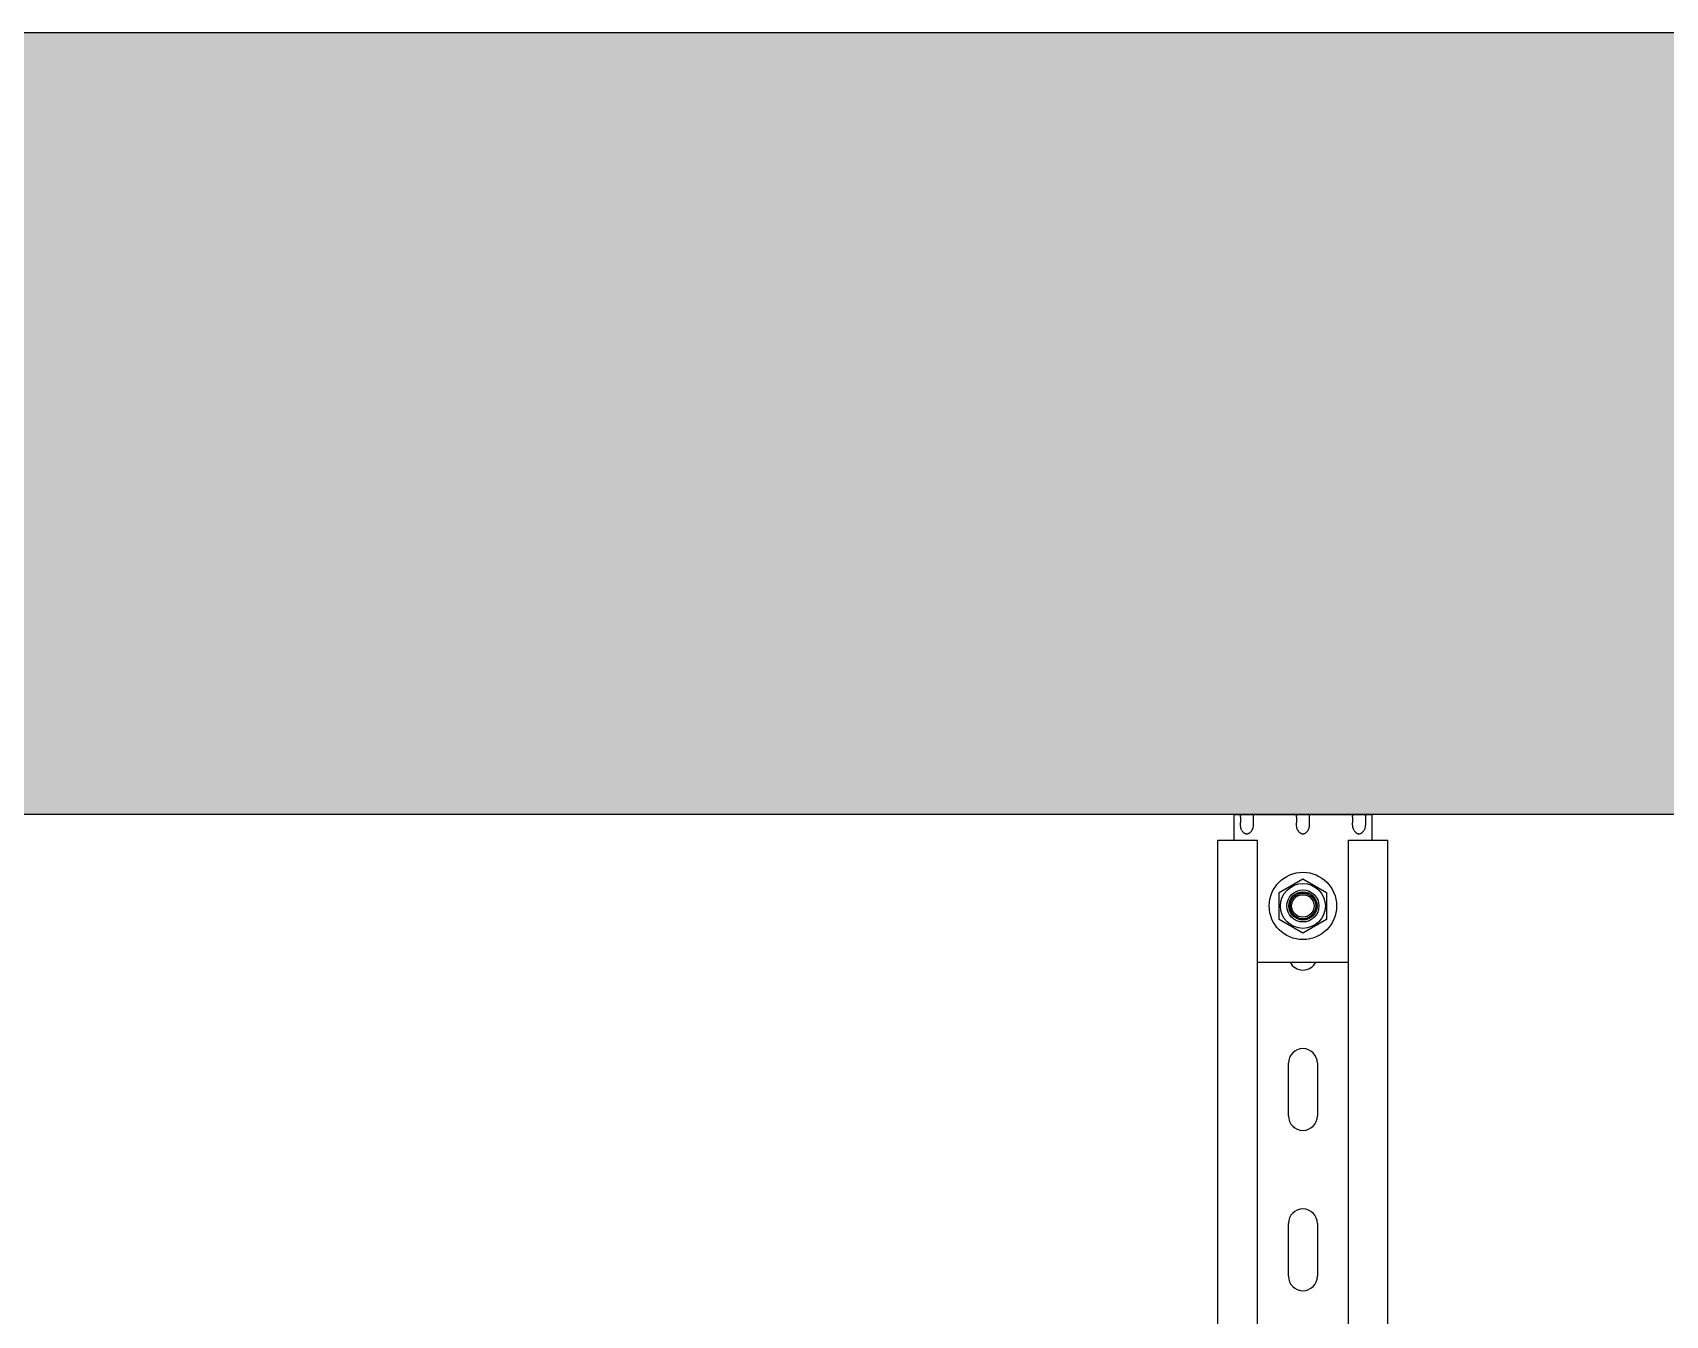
# Model space of a CAD drawing. Header units: millimetres. Extents: x 21899 to 38731, y -5425 to 3612.
# Drawn here: x 32169 to 32678, y -2644 to -2244 of the extents above; entities that cross this region are included whole.
import ezdxf

# ---------------------------------------------------------------- set-up
doc = ezdxf.new("R2010")
doc.units = ezdxf.units.MM
doc.layers.add('dwgmodels.com', color=250, linetype='Continuous')

msp = doc.modelspace()

# ---------------------------------------------------------------- hatches: boundary and pattern name
at = {"layer": 'dwgmodels.com', "true_color": 0xc7c8ca}
h = msp.add_hatch(color=9, dxfattribs=at)
h.dxf.hatch_style = 1
h.paths.add_polyline_path([(30976.43, -2243.56), (34577.01, -2243.56), (34577.01, -2487.45), (30976.43, -2487.45)])

# ---------------------------------------------------------------- linework, layer by layer
at = {"color": 3, "linetype": 'Continuous'}
for p, q in [((32543.83, -2487.45), (32586.83, -2487.45)), ((32543.83, -2487.45), (32543.83, -2495.45)), ((32545.83, -2488.11), (32545.83, -2489.95)), ((32549.83, -2488.11), (32549.83, -2489.95)), ((32563.33, -2488.11), (32563.33, -2489.95)), ((32567.33, -2488.11), (32567.33, -2489.95)), ((32580.83, -2488.11), (32580.83, -2489.95)), ((32584.83, -2488.11), (32584.83, -2489.95)), ((32586.83, -2487.45), (32586.83, -2495.45)), ((32551.13, -2533.45), (32579.53, -2533.45))]:
    msp.add_line(p, q, dxfattribs=at)
at = {"color": 7, "linetype": 'Continuous'}
for p, q in [((32538.83, -2495.45), (32551.13, -2495.45)), ((32538.83, -2697.91), (32538.83, -2495.45)), ((32551.13, -2668.91), (32551.13, -2495.45)), ((32579.53, -2495.45), (32591.83, -2495.45)), ((32579.53, -2668.91), (32579.53, -2495.45)), ((32591.83, -2669.16), (32591.83, -2495.45)), ((32557.97, -2511.7), (32565.33, -2507.45)), ((32565.33, -2507.45), (32572.69, -2511.7)), ((32557.97, -2520.2), (32557.97, -2511.7)), ((32561.33, -2517.75), (32561.33, -2514.14)), ((32563.53, -2511.95), (32567.13, -2511.95)), ((32569.33, -2514.14), (32569.33, -2517.75)), ((32572.69, -2511.7), (32572.69, -2520.2)), ((32565.33, -2524.45), (32557.97, -2520.2)), ((32567.13, -2519.95), (32563.53, -2519.95)), ((32572.69, -2520.2), (32565.33, -2524.45)), ((32560.83, -2581.45), (32560.83, -2564.95)), ((32569.83, -2564.95), (32569.83, -2581.45)), ((32560.83, -2631.45), (32560.83, -2614.95)), ((32569.83, -2614.95), (32569.83, -2631.45))]:
    msp.add_line(p, q, dxfattribs=at)
for radius in [10.5, 7, 5, 4.4, 4, 3.51]:
    msp.add_circle((32565.33, -2515.95), radius, dxfattribs=at)
for centre, start, end in [((32565.33, -2531.45), 206.6609, 333.3391), ((32565.33, -2564.95), 0, 180), ((32565.33, -2581.45), 180, 0), ((32565.33, -2614.95), 0, 180), ((32565.33, -2631.45), 180, 0)]:
    msp.add_arc(centre, 4.5, start, end, dxfattribs=at)
at = {"color": 3, "linetype": 'Continuous'}
for points, start_tangent, end_tangent in [([(32545.83, -2488.11), (32545.83, -2487.96), (32545.86, -2487.7), (32545.95, -2487.54), (32546.15, -2487.46), (32546.3, -2487.45)], (0, 0.097008), (0.097008, 0)), ([(32546.3, -2492.45), (32546.07, -2491.94), (32545.92, -2491.33), (32545.85, -2490.66), (32545.83, -2489.95)], (-0.132058, 0.220419), (0, 0.256951)), ([(32549.36, -2487.45), (32549.59, -2487.47), (32549.74, -2487.57), (32549.81, -2487.78), (32549.83, -2488.11)], (0.097026, 0), (0, -0.097026)), ([(32549.83, -2489.95), (32549.83, -2490.25), (32549.82, -2490.55), (32549.8, -2490.86), (32549.76, -2491.18), (32549.71, -2491.51), (32549.63, -2491.83), (32549.51, -2492.15), (32549.36, -2492.45)], (0, -0.257099), (-0.132134, -0.220546)), ([(32563.33, -2488.11), (32563.33, -2487.96), (32563.36, -2487.7), (32563.45, -2487.54), (32563.65, -2487.46), (32563.8, -2487.45)], (0, 0.097008), (0.097008, 0)), ([(32563.8, -2492.45), (32563.57, -2491.94), (32563.42, -2491.33), (32563.35, -2490.66), (32563.33, -2489.95)], (-0.132058, 0.220419), (0, 0.256951)), ([(32566.86, -2487.45), (32567.09, -2487.47), (32567.24, -2487.57), (32567.31, -2487.78), (32567.33, -2488.11)], (0.097026, 0), (0, -0.097026)), ([(32567.33, -2489.95), (32567.33, -2490.25), (32567.32, -2490.55), (32567.3, -2490.86), (32567.26, -2491.18), (32567.21, -2491.51), (32567.13, -2491.83), (32567.01, -2492.15), (32566.86, -2492.45)], (0, -0.257099), (-0.132134, -0.220546)), ([(32580.83, -2488.11), (32580.83, -2487.96), (32580.86, -2487.7), (32580.95, -2487.54), (32581.15, -2487.46), (32581.3, -2487.45)], (0, 0.097008), (0.097008, 0)), ([(32581.3, -2492.45), (32581.07, -2491.94), (32580.92, -2491.33), (32580.85, -2490.66), (32580.83, -2489.95)], (-0.132058, 0.220419), (0, 0.256951)), ([(32584.36, -2487.45), (32584.59, -2487.47), (32584.74, -2487.57), (32584.81, -2487.78), (32584.83, -2488.11)], (0.097026, 0), (0, -0.097026)), ([(32584.83, -2489.95), (32584.83, -2490.25), (32584.82, -2490.55), (32584.8, -2490.86), (32584.76, -2491.18), (32584.71, -2491.51), (32584.63, -2491.83), (32584.51, -2492.15), (32584.36, -2492.45)], (0, -0.257099), (-0.132134, -0.220546)), ([(32546.3, -2492.45), (32546.49, -2492.72), (32546.7, -2492.95), (32546.93, -2493.14), (32547.17, -2493.29), (32547.43, -2493.39), (32547.7, -2493.44), (32547.98, -2493.44), (32548.25, -2493.38), (32548.51, -2493.28), (32548.75, -2493.13), (32548.97, -2492.95), (32549.17, -2492.72), (32549.36, -2492.45)], (0.195994, -0.327135), (0.195994, 0.327135)), ([(32563.8, -2492.45), (32563.99, -2492.72), (32564.2, -2492.95), (32564.43, -2493.14), (32564.67, -2493.29), (32564.93, -2493.39), (32565.2, -2493.44), (32565.48, -2493.44), (32565.75, -2493.38), (32566.01, -2493.28), (32566.25, -2493.13), (32566.47, -2492.95), (32566.67, -2492.72), (32566.86, -2492.45)], (0.195994, -0.327135), (0.195994, 0.327135)), ([(32581.3, -2492.45), (32581.49, -2492.72), (32581.7, -2492.95), (32581.93, -2493.14), (32582.17, -2493.29), (32582.43, -2493.39), (32582.7, -2493.44), (32582.98, -2493.44), (32583.25, -2493.38), (32583.51, -2493.28), (32583.75, -2493.13), (32583.97, -2492.95), (32584.17, -2492.72), (32584.36, -2492.45)], (0.195994, -0.327135), (0.195994, 0.327135))]:
    msp.add_spline(points, degree=3, dxfattribs=dict(at, start_tangent=start_tangent, end_tangent=end_tangent))
at = {"layer": 'dwgmodels.com', "color": 5}
msp.add_lwpolyline([(30976.43, -2243.56), (34577.01, -2243.56), (34577.01, -2487.45), (30976.43, -2487.45)], close=True, dxfattribs=at)

doc.saveas('drawing.dxf')
